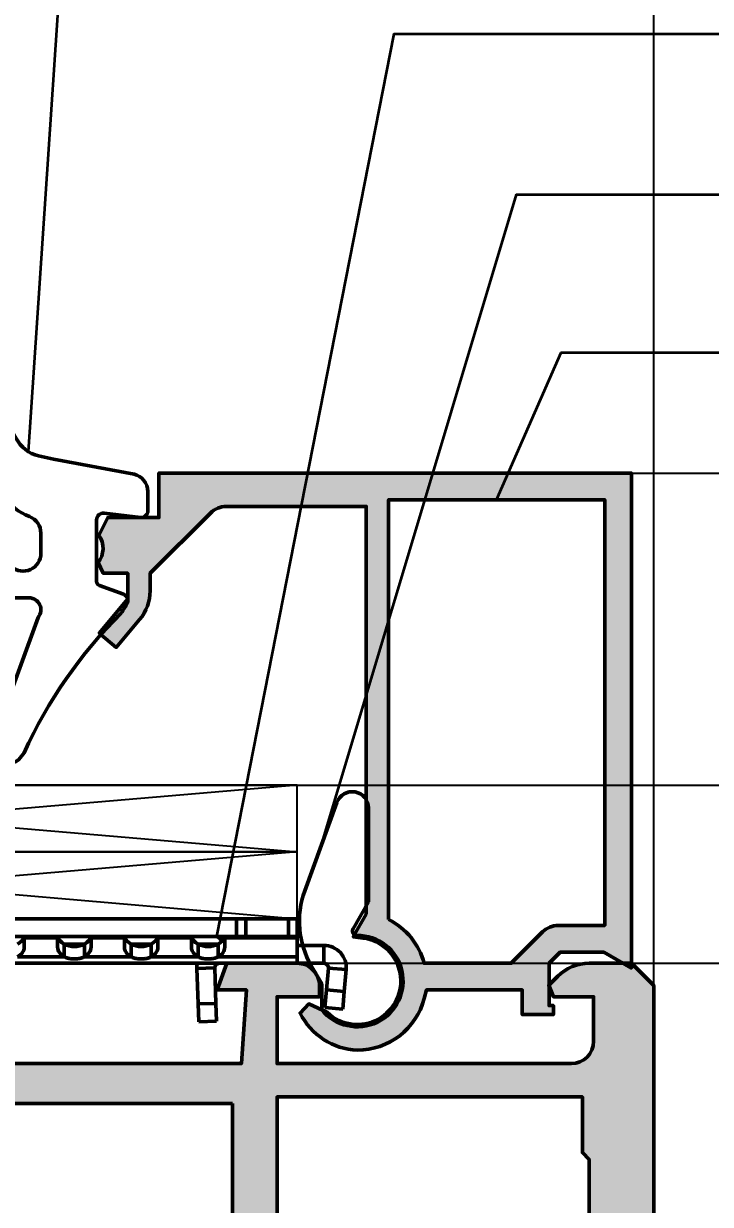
# Model space of a CAD drawing. Header units: millimetres. Extents: x 0 to 139, y 0 to 125.
# Drawn here: x 72.1 to 102.9, y 29.2 to 82.2 of the extents above; entities that cross this region are included whole.
import ezdxf

# ---------------------------------------------------------------- set-up
doc = ezdxf.new("R2010")
doc.units = ezdxf.units.MM
doc.header["$PDMODE"] = 3
doc.header["$PDSIZE"] = -2
for name, color, linetype, lineweight in [('AM_1', 14, 'Continuous', 50), ('AM_5', 3, 'Continuous', 25), ('AM_6', 2, 'Continuous', 35), ('AM_8', 1, 'Continuous', 25), ('AM_C', 2, 'Continuous', 50), ('AM_S', 7, 'Continuous', 50), ('Docu-AM_8', 1, 'Continuous', 25), ('Shellsafeguard', 2, 'Continuous', 35)]:
    doc.layers.add(name, color=color, linetype=linetype, lineweight=lineweight)
doc.styles.add('SBS_Standard', font='arial.ttf')
doc.dimstyles.new('SBS1-1$0', dxfattribs={"dimtxt": 2.5, "dimasz": 2.5, "dimexe": 1, "dimexo": 0, "dimgap": 1, "dimtad": 1, "dimtoh": 1, "dimdsep": 46, "dimtxsty": 'SBS_Standard', "dimcen": 0, "dimclrd": 256, "dimclre": 256, "dimclrt": 30, "dimadec": 1, "dimazin": 2, "dimtp": 0.1, "dimtm": 0.1, "dimtfac": 0.71, "dimtmove": 0, "dimatfit": 3, "dimfxl": 1, "dimlwd": -1, "dimlwe": -1, "dimarcsym": 1})

# ---------------------------------------------------------------- blocks, each defined once
blk = doc.blocks.new('B-3991008_docu_wos')
at = {"layer": 'Docu-AM_8'}
h = blk.add_hatch(color=256, dxfattribs=at)
edge = h.paths.add_edge_path()
edge.add_line((-11.89999999999996, 2.203115392854691), (-12.48361182593791, 1.192270058432068))
edge.add_line((-12.48361182593791, 1.192270058432068), (-12.03999999999996, 1.132588937151354))
edge.add_arc((-12.29999999999995, -0.8000000000000375), 1.949999999999984, -133.4080127777193, 82.33774433923429, ccw=False)
edge.add_line((-13.64001877441193, -2.216633221487996), (-14.47321452147776, -1.828107663889092))
edge.add_line((-14.47321452147776, -1.828107663889092), (-14.8688738196423, -2.23306716015211))
edge.add_arc((-12.18013562322083, -0.902395558627594), 2.999999999999932, 206.3310657647786, 267.7101380083817)
edge.add_arc((-12.29999999999991, -0.7999999999999797), 3.100000000000013, 269.9999888791808, 345.5224878140693)
edge.add_line((-9.29843790668916, -1.575000000000024), (-9.201613323033987, -1.200000000000034))
edge.add_line((-9.201613323033987, -1.200000000000034), (-4.899999999999963, -1.200000000000024))
edge.add_line((-4.899999999999963, -1.200000000000024), (-4.899999999999988, -2.3))
edge.add_line((-4.899999999999988, -2.3), (-3.5, -2.300000000000026))
edge.add_line((-3.5, -2.300000000000026), (-3.5, -1.90000000000007))
edge.add_line((-3.5, -1.90000000000007), (-3.69999999999996, -1.90000000000007))
edge.add_line((-3.69999999999996, -1.90000000000007), (-3.69999999999996, 2.131628207280301e-14))
edge.add_line((-3.69999999999996, 2.131628207280301e-14), (-3.19999999999996, 0.5000000000000213))
edge.add_line((-3.19999999999996, 0.5000000000000213), (-1.246410161513722, 0.5000000000000213))
edge.add_line((-1.246410161513722, 0.5000000000000213), (0, -0.2196152422706432))
edge.add_line((-1.035751345774633e-16, -0.2196152422706432), (3.061616997868395e-17, 22.00000000000001))
edge.add_line((3.061616997868395e-17, 22.00000000000001), (-21.20000005166107, 22.00000000000036))
edge.add_line((-21.20000005166107, 22.00000000000036), (-21.19999970891076, 20.00000000000001))
edge.add_line((-21.19999970891076, 20.00000000000001), (-23.50000034275029, 20.00000000000001))
edge.add_line((-23.50000034275029, 20.00000000000001), (-23.90397134275074, 19.20536999999998))
edge.add_arc((-24.71191408617337, 18.61610855630205), 1.000000262839087, -38.88618498072577, 36.104604522801424, ccw=False)
edge.add_line((-23.93351934275081, 17.98833299999998), (-23.70000134275062, 17.49999999999999))
edge.add_line((-23.70000134275062, 17.49999999999999), (-22.6, 17.49999999999999))
edge.add_line((-22.6, 17.49999999999999), (-22.6, 16.35044140847464))
edge.add_line((-22.6, 16.35044140847464), (-23.88302331593942, 14.82139397750241))
edge.add_line((-23.88302331593942, 14.82139397750241), (-23.11697834275067, 14.17860699999998))
edge.add_line((-23.11697834275067, 14.17860699999998), (-22.06791234275035, 15.42883599999997))
edge.add_arc((-23.60000193702863, 16.71441338904894), 2.000001937031503, 319.9999654235025, 359.9999029109925)
edge.add_line((-21.6, 16.71440999999997), (-21.6, 17.49999999999999))
edge.add_line((-21.6, 17.49999999999999), (-18.89289356156398, 20.20710678118659))
edge.add_arc((-18.18560741532434, 19.49973156122806), 1.00031664710426, 89.43748814388391, 134.9963923888267, ccw=False)
edge.add_line((-18.17578678037764, 20.49999999999994), (-11.89999999999996, 20.49999999999994))
edge.add_line((-11.89999999999996, 20.49999999999994), (-11.89999999999996, 2.203115392854691))
edge = h.paths.add_edge_path(flags=16)
edge.add_arc((-12.29999999999995, -0.800000000000034), 3.100000000000001, 14.955248316643974, 63.15278667399599, ccw=False)
edge.add_line((-9.30500417362557, 3.404394821604484e-17), (-5.397056274847699, 0))
edge.add_line((-5.397056274847699, 0), (-3.989949493661136, 1.40710678118657))
edge.add_arc((-3.282842712474586, 0.7000000000000242), 0.9999999999999999, 90, 135.0000000000001, ccw=False)
edge.add_line((-3.282842712474587, 1.700000000000024), (-1.199999999999996, 1.700000000000025))
edge.add_line((-1.199999999999996, 1.700000000000025), (-1.199999999999996, 20.8))
edge.add_line((-1.199999999999996, 20.8), (-10.89999999999996, 20.79999999999998))
edge.add_line((-10.89999999999996, 20.79999999999998), (-10.89999999999996, 1.965863337187841))
at = {"layer": 'AM_S'}
for points in [[(-11.89999999999996, 2.203115392854691), (-12.48361182593791, 1.192270058432068), (-12.03999999999996, 1.132588937151354, -1.373175899358104), (-13.64001877441193, -2.216633221487996), (-14.47321452147776, -1.828107663889092), (-14.8688738196423, -2.23306716015211, 0.2744090491249453), (-12.30000060169414, -3.899999999999935, 0.3419987673188581), (-9.29843790668916, -1.575000000000024), (-9.201613323033987, -1.200000000000034), (-4.899999999999963, -1.200000000000024), (-4.899999999999988, -2.3), (-3.5, -2.300000000000026), (-3.5, -1.90000000000007), (-3.69999999999996, -1.90000000000007), (-3.69999999999996, 2.131628207280301e-14), (-3.19999999999996, 0.5000000000000213), (-1.246410161513722, 0.5000000000000213), (-1.035751345774633e-16, -0.2196152422706432), (3.061616997868395e-17, 22.00000000000001), (-21.20000005166107, 22.00000000000036), (-21.19999970891076, 20.00000000000001), (-23.50000034275029, 20.00000000000001), (-23.90397134275074, 19.20536999999998, -0.3394094402287316), (-23.93351934275081, 17.98833299999998), (-23.70000134275062, 17.49999999999999), (-22.6, 17.49999999999999), (-22.6, 16.35044140847464), (-23.88302331593942, 14.82139397750241), (-23.11697834275067, 14.17860699999998), (-22.06791234275035, 15.42883599999997, 0.1763266994656899), (-21.6, 16.71440999999997), (-21.6, 17.49999999999999), (-18.89289356156398, 20.20710678118659, -0.2014487717177971), (-18.17578678037764, 20.49999999999994), (-11.89999999999996, 20.49999999999994), (-11.89999999999996, 2.203115392854691)], [(-10.89999999999996, 1.965863337187841, -0.2134575926161353), (-9.30500417362557, 3.404394821604484e-17), (-5.397056274847699, 0), (-3.989949493661136, 1.40710678118657, -0.1989123673796585), (-3.282842712474587, 1.700000000000024), (-1.199999999999996, 1.700000000000025), (-1.199999999999996, 20.8), (-10.89999999999996, 20.79999999999998), (-10.89999999999996, 1.965863337187841)]]:
    blk.add_lwpolyline(points, format="xyb", close=True, dxfattribs=at)
blk = doc.blocks.new('B-4020006_docu_wos')
at = {"layer": 'AM_C'}
blk.add_lwpolyline([(0.5, 3.550000000000182), (-0.1928699384586139, 2.349914063552205, 0.580267303063473), (-0.01791687035046152, 2.049921702348001, -1.597324648268597), (-1.600000000000023, -1.281600561797859), (-1.600000000000023, -0.1248711305961479), (-2.067384683690022, 0.6846628882340156, -0.2216946626429356), (-2.362053551695908, 4.05274346153692), (-0.9185231964214609, 8.018810516950907, -0.8390996311772809), (0.5, 7.768686604660616), (0.5, 5.248306118210166)], format="xyb", close=True, dxfattribs=at)
blk = doc.blocks.new('4010135')
at = {"layer": 'AM_C'}
for points in [[(-2.238378287470823, 2.63018659275167), (-2.899827065722775, 2.776847363241359, -0.2233698971046997), (-3.91000535953458, 3.557272837915662, 0.7874867761901465), (-5.799999042576474, 3.101127869273114), (-5.799999042576474, -0.5338721307271044, 0.1717144022899822), (-4.909920539694667, -3.05002221356699), (-4.585265428278717, -3.342342988888049, 0.1853390449315336), (-3.916134821919741, -3.59919816341062), (-3.332374941592889, -3.59919816341062, -0.6370702610958396), (-2.924551200306723, -4.473778998946727), (-4.626739426734957, -9.158497155736768, -0.1434314828787488), (-4.726565439902515, -9.29442728005506, -0.1766695628238609), (-4.797464884757574, -9.101452799266553), (-4.800001650218292, -8.02818405495509, 1.000000000820413), (-5.799998856955199, -8.030547636665688), (-5.795126208430702, -10.09209469101552, 0.7295156890778255), (-3.556599913297532, -10.54881831806779, -0.08839701829080437), (0.7866792923286994, -4.297179668864374, 0.03355641422639791), (1.052749361146425, -3.881230703025722, 0.4801675432281971), (0.9026062269751947, -3.437712727010876), (-0.1684038446876457, -3.047896940326609, -0.3152987891044773), (-0.2999998160225914, -2.85995841616932), (-0.2999998160225914, -0.09999992381108314, -0.4496975790873204), (0.03579866476366078, 0.1978565328472541), (1.664201703191338, 0.002143619529306307, 0.4496975793339012), (2.000000183977363, 0.3000000761885531), (2.000000183977363, 1.172823576364863, 0.348859483845986), (1.380950757747542, 1.952090468932511), (-2.238378287470823, 2.63018659275167)], [(-3.309999042576692, 0.04712786927302659, -0.309238000224717), (-2.799999042576474, -0.698872130727068), (-2.799999042576474, -1.598872130727614, -0.6390370000000004), (-4.117999042576685, -2.208872130727286, -0.2202290002150513), (-4.999999042576519, -0.3028721307273372), (-4.999999042576519, 3.151127869272386, -0.9999999999999999), (-4.699999042576565, 3.151127869272386), (-4.699999042576565, 2.784127869273107, -0.3178370002258206), (-4.89999904257661, 2.50112786927275), (-4.902999042576539, 2.37612786927275, 0.3092369999999997), (-3.309999042576692, 0.04712786927302659)]]:
    blk.add_lwpolyline(points, format="xyb", close=True, dxfattribs=at)
blk = doc.blocks.new('4080323_Side')
at = {"layer": 'AM_C'}
for p, q in [((0.2174311485450744, 37.39923893961895), (0.2871557427424705, 38.19619469809276)), ((0.2871557427424705, 38.19619469809276), (1.265158231903115, 38.11063056739112)), ((1.195433637705719, 37.31367480891731), (1.265158231903115, 38.11063056739112)), ((2.06211399037602, 38.04090597319281), (1.265158231903115, 38.11063056739112)), ((2.06211399037602, 38.04090597319281), (1.992389396178623, 37.24395021471991)), ((-0.8000000000047294, 36.0000000000009), (-0.8000000000047294, 37.20000000000072)), ((-5.456968210637569e-12, 37.20000000000072), (-0.8000000000047294, 37.20000000000072)), ((-5.456968210637569e-12, 36.0000000000009), (-5.456968210637569e-12, 37.20000000000072)), ((1.195433637705719, 37.31367480891731), (0.2174311485450744, 37.39923893961895)), ((1.195433637705719, 37.31367480891731), (1.992389396178623, 37.24395021471991)), ((-2, 36.0000000000009), (-2, 35.61159660434259)), ((-2, 36.0000000000009), (-1.200000000000728, 36.0000000000009)), ((-2, 34.0000000000009), (-2, 35.61159660434259)), ((-1.200000000000728, 35.61159660434259), (-2, 35.61159660434259)), ((-1.141421356238425, 36.0000000000009), (-1.200000000000728, 36.0000000000009)), ((-1.200000000000728, 35.61159660434259), (-1.200000000000728, 36.0000000000009)), ((-1.200000000000728, 35.61159660434259), (-1.199999999998909, 33.6900094323837)), ((-1.141421356238425, 32.7500000000009), (-1.141421356238425, 36.0000000000009)), ((-0.2928932188151521, 36.0000000000009), (-1.141421356238425, 36.0000000000009)), ((-0.2928932188151521, 32.45000000000072), (-0.2928932188151521, 36.0000000000009)), ((-0.2928932188151521, 36.0000000000009), (-1.818989403545856e-12, 36.0000000000009)), ((-1.818989403545856e-12, 1.000000000000909), (-1.818989403545856e-12, 36.0000000000009)), ((-2, 33.6900094323837), (-2, 34.0000000000009)), ((-2, 33.6900094323837), (-2, 33.27841282804183)), ((-2, 33.6900094323837), (-1.199999999998909, 33.6900094323837)), ((-1.199999999998909, 33.27841282804183), (-1.199999999998909, 33.6900094323837)), ((-2, 31.5000000000009), (-2, 33.27841282804183)), ((-1.199999999998909, 33.27841282804183), (-2, 33.27841282804183)), ((-1.199999999998909, 33.27841282804183), (-1.199999999998909, 3.721587171959072)), ((-1.141421356238425, 32.7500000000009), (-1.200000000000728, 32.7500000000009)), ((-0.7171572875267884, 32.7500000000009), (-1.141421356238425, 32.7500000000009)), ((-0.8585786437652132, 32.45000000000072), (-0.2928932188151521, 32.45000000000072)), ((-0.8585786437652132, 32.45000000000072), (-0.8585786437652132, 31.55000000000108)), ((0.2069798993361474, 32.30012183459711), (1.798903488628639, 32.35571303130745)), ((2.598416150243793, 32.38363262866914), (1.798903488628639, 32.35571303130745)), ((1.826823085992146, 31.55620036969139), (1.798903488628639, 32.35571303130745)), ((2.598416150243793, 32.38363262866914), (2.626335747605481, 31.58411996705399)), ((0.2348994966978353, 31.50060917298196), (0.2069798993361474, 32.30012183459711)), ((-2, 1.000000000000909), (-2, 31.5000000000009)), ((-0.2928932188151521, 31.55000000000108), (-0.8585786437652132, 31.55000000000108)), ((-0.2928932188151521, 29.45000000000072), (-0.2928932188151521, 31.55000000000108)), ((0.2348994966978353, 31.50060917298196), (1.826823085992146, 31.55620036969139)), ((1.826823085992146, 31.55620036969139), (2.626335747605481, 31.58411996705399)), ((-1.200000000000728, 31.2500000000009), (-1.141421356238425, 31.2500000000009)), ((-1.141421356238425, 29.7500000000009), (-1.141421356238425, 31.2500000000009)), ((-1.141421356238425, 31.2500000000009), (-0.7171572875267884, 31.2500000000009)), ((-1.141421356238425, 29.7500000000009), (-1.200000000000728, 29.7500000000009)), ((-0.7171572875267884, 29.7500000000009), (-1.141421356238425, 29.7500000000009)), ((-0.8585786437652132, 29.45000000000072), (-0.2928932188151521, 29.45000000000072)), ((-0.8585786437652132, 29.45000000000072), (-0.8585786437652132, 28.55000000000108)), ((-1.200000000000728, 28.2500000000009), (-1.141421356238425, 28.2500000000009)), ((-1.141421356238425, 26.7500000000009), (-1.141421356238425, 28.2500000000009)), ((-1.141421356238425, 28.2500000000009), (-0.7171572875267884, 28.2500000000009)), ((-0.2928932188151521, 28.55000000000108), (-0.8585786437652132, 28.55000000000108)), ((-0.2928932188151521, 26.45000000000072), (-0.2928932188151521, 28.55000000000108)), ((-1.141421356238425, 26.7500000000009), (-1.200000000000728, 26.7500000000009)), ((-0.7171572875267884, 26.7500000000009), (-1.141421356238425, 26.7500000000009)), ((-0.8585786437652132, 26.45000000000072), (-0.2928932188151521, 26.45000000000072)), ((-0.8585786437652132, 26.45000000000072), (-0.8585786437652132, 25.55000000000017)), ((-0.2928932188151521, 25.55000000000108), (-0.8585786437652132, 25.55000000000017)), ((-0.2928932188151521, 23.45000000000072), (-0.2928932188151521, 25.55000000000108)), ((-1.200000000000728, 25.2500000000009), (-1.141421356238425, 25.2500000000009)), ((-1.141421356238425, 23.7500000000009), (-1.141421356238425, 25.2500000000009)), ((-1.141421356238425, 25.2500000000009), (-0.7171572875267884, 25.2500000000009)), ((-1.141421356238425, 23.7500000000009), (-1.200000000000728, 23.7500000000009)), ((-0.7171572875267884, 23.7500000000009), (-1.141421356238425, 23.7500000000009))]:
    blk.add_line(p, q, dxfattribs=at)
for centre, radius, start, end in [((0.1999999999952706, 37.20000000000072), 1.000000000000002, 85.00000000002635, 180), ((0.1999999999952706, 37.20000000000072), 0.2, 85.00000000002635, 180), ((1.999999999996362, 30.0000000000009), 4, 138.7121682483362, 143.1301023542335), ((0.1999999999952706, 32.5000000000009), 0.1999999999999984, 180, 272.0000000000036), ((0.1999999999952706, 32.5000000000009), 0.999999999999907, 258.463040967142, 272.0000000000036)]:
    blk.add_arc(centre, radius, start, end, dxfattribs=at)
at = {"layer": 'AM_C', "extrusion": (0, 0, -1)}
for centre, major_axis, ratio, start_param, end_param in [((-1.28284271247685, 32.0000000000009), (-2.534661140423152e-13, -0.749999999999799), 0.7071067811862697, 3.298444740510635, 4.06888787159089), ((-1.28284271247685, 32.0000000000009), (-1.212792741750837e-16, -0.7499999999995041), 0.7071067811868313, 4.068887871590833, 5.355890089178546), ((-0.7171572875267884, 32.0000000000009), (3.660658749550008e-13, -0.75), 0.7071067811864619, 3.141592653590484, 4.068887871592054), ((-1.28284271247685, 32.0000000000009), (7.701935520414001e-13, -0.7499999999999809), 0.7071067811857435, -0.9272952180007911, -0.1568520869199472), ((-0.7171572875267884, 32.0000000000009), (-6.071630840266565e-13, -0.7499999999999999), 0.7071067811867834, -0.9272952180021086, -1.144861982993461e-12), ((-1.28284271247685, 29.0000000000009), (-2.534661140423152e-13, -0.749999999999799), 0.7071067811862697, 3.298444740510635, 4.06888787159089), ((-0.7171572875267884, 29.0000000000009), (3.660658749550008e-13, -0.75), 0.7071067811864619, 3.141592653590484, 4.068887871592054), ((-1.28284271247685, 29.0000000000009), (-1.212792741750837e-16, -0.7499999999995041), 0.7071067811868313, 4.068887871590833, 5.355890089178546), ((-1.28284271247685, 29.0000000000009), (1.073750272409209e-12, -0.7499999999999926), 0.7071067811859535, -0.9272952180005167, -0.1568520869197594), ((-0.7171572875267884, 29.0000000000009), (-6.071630840266565e-13, -0.7499999999999999), 0.7071067811867834, -0.9272952180021086, -1.144861982993461e-12), ((-1.28284271247685, 26.0000000000009), (-5.579065512094819e-13, -0.7499999999998107), 0.7071067811864794, 3.298444740510447, 4.068887871590614), ((-0.7171572875267884, 26.0000000000009), (-8.862760608306035e-14, -0.75), 0.7071067811858556, 3.141592653589626, 4.068887871591625), ((-1.28284271247685, 26.0000000000009), (-1.212792741750837e-16, -0.7499999999995041), 0.7071067811868313, 4.068887871590833, 5.355890089178546), ((-1.28284271247685, 26.0000000000009), (6.002043135432762e-13, -0.7500000000000346), 0.7071067811863297, -0.9272952180006261, -0.1568520869205594), ((-0.7171572875267884, 26.0000000000009), (-1.521628809706501e-13, -0.75), 0.707106781186177, -0.9272952180016796, -2.871036741680655e-13), ((-1.28284271247685, 23.0000000000009), (-5.579065512094819e-13, -0.7499999999998107), 0.7071067811864794, 3.298444740510447, 4.068887871590614), ((-0.7171572875267884, 23.0000000000009), (-8.849615379002989e-14, -0.7499999999999999), 0.7071067811858558, 3.141592653589198, 4.068887871591624)]:
    blk.add_ellipse(centre, major_axis=major_axis, ratio=ratio, start_param=start_param, end_param=end_param, dxfattribs=at)
at = {"layer": 'AM_C'}
for points, knots in [([(-0.2928932188151521, 31.55000000000108), (-0.2816085105896491, 31.57127864989342), (-0.271604298010061, 31.59303204361822), (-0.2406187195119855, 31.66953990843921), (-0.2227859440408793, 31.73346743845558), (-0.1999544284662989, 31.8667229734865), (-0.1948274101177958, 31.93605797931104), (-0.1948274101177958, 32.06394202068986), (-0.1999544284662989, 32.13327702651531), (-0.2227859440408793, 32.26653256154622), (-0.2406187195119855, 32.33046009156259), (-0.271604298010061, 32.40696795638359), (-0.2816085105896491, 32.42872135010747), (-0.2928932188151521, 32.45000000000072)], [0.1615576072431674, 0.1615576072431674, 0.1615576072431674, 0.1615576072431674, 0.169134373057726, 0.169134373057726, 0.1883169792645156, 0.1883169792645156, 0.2074995854713051, 0.2074995854713051, 0.2266821916780944, 0.2266821916780944, 0.2458647978848837, 0.2458647978848837, 0.2534415636994536, 0.2534415636994536, 0.2534415636994536, 0.2534415636994536]), ([(-0.2928932188151521, 28.55000000000108), (-0.2816085105896491, 28.57127864989342), (-0.271604298010061, 28.59303204361822), (-0.2406187195119855, 28.66953990843921), (-0.2227859440408793, 28.73346743845558), (-0.1999544284662989, 28.8667229734865), (-0.1948274101177958, 28.93605797931104), (-0.1948274101177958, 29.06394202068986), (-0.1999544284662989, 29.1332770265144), (-0.2227859440408793, 29.26653256154622), (-0.2406187195119855, 29.33046009156259), (-0.271604298010061, 29.40696795638359), (-0.2816085105896491, 29.42872135010747), (-0.2928932188151521, 29.45000000000072)], [0.1615576072431671, 0.1615576072431671, 0.1615576072431671, 0.1615576072431671, 0.1691343730577259, 0.1691343730577259, 0.1883169792645155, 0.1883169792645155, 0.207499585471305, 0.207499585471305, 0.2266821916780943, 0.2266821916780943, 0.2458647978848836, 0.2458647978848836, 0.2534415636994424, 0.2534415636994424, 0.2534415636994424, 0.2534415636994424]), ([(-0.2928932188151521, 25.55000000000108), (-0.2816085105896491, 25.57127864989342), (-0.271604298010061, 25.59303204361822), (-0.2406187195119855, 25.66953990843921), (-0.2227859440408793, 25.73346743845558), (-0.1999544284662989, 25.8667229734865), (-0.1948274101177958, 25.93605797931104), (-0.1948274101177958, 26.06394202068986), (-0.1999544284662989, 26.13327702651531), (-0.2227859440408793, 26.26653256154622), (-0.2406187195119855, 26.33046009156259), (-0.271604298010061, 26.40696795638359), (-0.2816085105896491, 26.42872135010747), (-0.2928932188151521, 26.45000000000072)], [0.1615576072431749, 0.1615576072431749, 0.1615576072431749, 0.1615576072431749, 0.1691343730577257, 0.1691343730577257, 0.1883169792645152, 0.1883169792645152, 0.2074995854713046, 0.2074995854713046, 0.2266821916780941, 0.2266821916780941, 0.2458647978848835, 0.2458647978848835, 0.2534415636994421, 0.2534415636994421, 0.2534415636994421, 0.2534415636994421])]:
    blk.add_open_spline(points, degree=3, knots=knots, dxfattribs=at)
blk = doc.blocks.new('*D40')
at = {"layer": 'AM_5', "transparency": 16777216}
for p, q in [((99.1648695574932, 40.00000302999264), (139.2441440765615, 40.00000302999265)), ((137.2441440765615, 5.000000000000121), (137.2441440765615, 35.00000302999265)), ((99.3627885344668, 1.136868377216161e-13), (139.2441440765615, 1.20100248836321e-13))]:
    blk.add_line(p, q, dxfattribs=at)
for points in [[(136.4108107432281, 35.00000302999265), (138.0774774098948, 35.00000302999265), (137.2441440765615, 40.00000302999265)], [(136.4108107432281, 5.000000000000121), (138.0774774098948, 5.000000000000122), (137.2441440765615, 1.197786243063857e-13)]]:
    blk.add_solid(points, dxfattribs=at)
at = {"layer": 'Defpoints', "color": 0, "transparency": 16777216}
for p in [(99.1648695574932, 40.00000302999264), (137.2441440765615, 40.00000302999265), (99.3627885344668, 1.136868377216161e-13)]:
    blk.add_point(p, dxfattribs=at)
at = {"layer": 'AM_5', "color": 30, "transparency": 16777216, "insert": (132.691279137953, 20.00000151499635), "char_height": 5, "attachment_point": 5, "rotation": 90, "style": 'SBS_Standard'}
blk.add_mtext('40', dxfattribs=at)
blk = doc.blocks.new('B-3010125_docu_wos')
at = {"layer": 'Docu-AM_8'}
h = blk.add_hatch(color=256, dxfattribs=at)
edge = h.paths.add_edge_path()
edge.add_line((48.50000000000005, 35.50000000000684), (18.49999999999974, 35.4999999999998))
edge.add_line((18.49999999999974, 35.4999999999998), (18.27926256615374, 38.79999999999995))
edge.add_line((18.27926256615374, 38.79999999999995), (19.58562960134768, 38.80000000000059))
edge.add_line((19.58562960134768, 38.80000000000059), (19.14886532022875, 39.99999999999982))
edge.add_line((19.14886532022875, 39.99999999999982), (16.00000000000034, 40.00000000000001))
edge.add_arc((16.00000000000021, 39.00000000000002), 0.9999999999999858, 89.99999999999267, 180.0000000000008)
edge.add_line((15.00000000000023, 39.00000000000001), (15.00000000000023, 38.50000000000006))
edge.add_line((15.00000000000023, 38.50000000000006), (16.89999999999986, 38.4999999999995))
edge.add_line((16.89999999999986, 38.4999999999995), (16.89999999999986, 35.50000000000001))
edge.add_line((16.89999999999986, 35.50000000000001), (3.700000000000045, 35.50000000000001))
edge.add_arc((3.700000000000047, 36.50000000000001), 1, 180.0000000000293, 269.9999999999999, ccw=False)
edge.add_line((2.700000000000049, 36.4999999999995), (2.699999999999051, 38.50000000000001))
edge.add_line((2.699999999999051, 38.50000000000001), (4.500000000000227, 38.49999999999995))
edge.add_line((4.500000000000227, 38.49999999999995), (4.712132034355987, 39.0121320343556))
edge.add_line((4.712132034355987, 39.0121320343556), (4.310050506338087, 39.41421356237326))
edge.add_arc((2.895836943964784, 37.99999999999913), 2.000000000000873, 45.00000000001661, 89.99999999999928)
edge.add_line((2.89583694396481, 40.00000000000001), (0.9999999999998814, 40.00000000000005))
edge.add_line((0.9999999999998814, 40.00000000000005), (-1.02917674382752e-13, 38.99999999999994))
edge.add_line((-1.029727083305699e-13, 38.99999999999994), (-1.034166936748158e-13, 1.000000000000078))
edge.add_line((-1.034166936748158e-13, 1.000000000000077), (0.9999999999998761, -3.197442310920451e-14))
edge.add_line((0.9999999999998761, -3.206935510704987e-14), (2.89583694396481, 5.329070518200751e-15))
edge.add_arc((2.895836943964784, 2.000000000000877), 2.000000000000871, 270.0000000000007, 314.9999999999835)
edge.add_line((4.310050506338087, 0.5857864376267568), (4.712132034355987, 0.987867965644412))
edge.add_line((4.712132034355987, 0.987867965644412), (4.500000000000227, 1.500000000000062))
edge.add_line((4.500000000000227, 1.500000000000062), (2.699999999999051, 1.500000000000005))
edge.add_line((2.699999999999051, 1.500000000000005), (2.700000000000049, 3.500000000000517))
edge.add_arc((3.700000000000047, 3.500000000000007), 0.9999999999999982, 90.00000000000011, 179.9999999999708, ccw=False)
edge.add_line((3.700000000000045, 4.500000000000005), (16.89999999999986, 4.500000000000005))
edge.add_line((16.89999999999986, 4.500000000000005), (16.89999999999987, 1.500000000000515))
edge.add_line((16.89999999999987, 1.500000000000515), (15.00000000000023, 1.499999999999948))
edge.add_line((15.00000000000023, 1.499999999999948), (15.00000000000023, 1.000000000000005))
edge.add_arc((16.00000000000021, 0.9999999999999895), 0.9999999999999858, 179.9999999999991, 270.0000000000073)
edge.add_line((16.00000000000034, 1.998401444325282e-15), (19.14886532022875, 1.972354502587035e-13))
edge.add_line((19.14886532022875, 1.972354502587035e-13), (19.58562960134768, 1.199999999999422))
edge.add_line((19.58562960134768, 1.199999999999422), (18.27926256615374, 1.20000000000007))
edge.add_line((18.27926256615374, 1.20000000000007), (18.49999999999974, 4.50000000000021))
edge.add_line((18.49999999999974, 4.50000000000021), (48.50000000000006, 4.499999999993172))
edge.add_line((48.50000000000006, 4.499999999993172), (48.72073743384539, 1.200000000000491))
edge.add_line((48.72073743384539, 1.200000000000492), (47.41437039865121, 1.199999999999891))
edge.add_line((47.41437039865121, 1.199999999999891), (47.85113467977079, 1.998401444325282e-13))
edge.add_line((47.85113467977079, 1.998945885417782e-13), (50.99999999999966, 1.998401444325282e-15))
edge.add_arc((50.99999999999979, 0.9999999999999895), 0.9999999999999875, 269.9999999999927, 360.000000000001)
edge.add_line((51.99999999999977, 1.000000000000005), (51.99999999999977, 1.499999999999948))
edge.add_line((51.99999999999977, 1.499999999999948), (50.10000000000014, 1.500000000000515))
edge.add_line((50.10000000000014, 1.500000000000515), (50.10000000000014, 4.500000000000005))
edge.add_line((50.10000000000014, 4.500000000000005), (63.29999999999995, 4.500000000000005))
edge.add_arc((63.29999999999995, 3.500000000000005), 1, 2.927436071331613e-11, 90, ccw=False)
edge.add_line((64.29999999999995, 3.500000000000517), (64.30000000000095, 1.500000000000005))
edge.add_line((64.30000000000095, 1.500000000000005), (62.49999999999977, 1.500000000000062))
edge.add_line((62.49999999999977, 1.500000000000062), (62.28786796564401, 0.987867965644412))
edge.add_line((62.28786796564401, 0.987867965644412), (62.68994949366191, 0.5857864376267568))
edge.add_arc((64.10416305603522, 2.000000000000877), 2.000000000000874, 225.0000000000165, 269.9999999999992)
edge.add_line((64.10416305603519, 5.329070518200751e-15), (65.9999999999999, -1.63895559232605e-16))
edge.add_line((65.9999999999999, -1.638955592326051e-16), (66.99999999999977, 1.000000000000009))
edge.add_line((66.99999999999977, 1.000000000000009), (66.99999999999977, 39.00000000000001))
edge.add_line((66.99999999999977, 39.00000000000001), (65.99999999999991, 40.00000000000001))
edge.add_line((65.99999999999991, 40.00000000000001), (64.10416305603519, 40.00000000000001))
edge.add_arc((64.10416305603522, 37.99999999999913), 2.000000000000874, 90.00000000000081, 134.9999999999835)
edge.add_line((62.68994949366191, 39.41421356237326), (62.28786796564401, 39.0121320343556))
edge.add_line((62.28786796564401, 39.0121320343556), (62.49999999999977, 38.49999999999995))
edge.add_line((62.49999999999977, 38.49999999999995), (64.30000000000095, 38.50000000000001))
edge.add_line((64.30000000000095, 38.50000000000001), (64.29999999999995, 36.4999999999995))
edge.add_arc((63.29999999999995, 36.50000000000001), 1, 270, 359.99999999997067, ccw=False)
edge.add_line((63.29999999999995, 35.50000000000001), (50.10000000000014, 35.50000000000001))
edge.add_line((50.10000000000014, 35.50000000000001), (50.10000000000014, 38.4999999999995))
edge.add_line((50.10000000000014, 38.4999999999995), (51.99999999999977, 38.50000000000006))
edge.add_line((51.99999999999977, 38.50000000000006), (51.99999999999977, 39.00000000000001))
edge.add_arc((50.99999999999979, 39.00000000000002), 0.9999999999999858, 359.9999999999992, 450.0000000000073)
edge.add_line((50.99999999999966, 40.00000000000001), (47.85113467977079, 39.99999999999981))
edge.add_line((47.85113467977079, 39.99999999999981), (47.41437039865122, 38.80000000000013))
edge.add_line((47.41437039865122, 38.80000000000013), (48.72073743384539, 38.79999999999953))
edge.add_line((48.72073743384539, 38.79999999999953), (48.50000000000005, 35.50000000000684))
edge = h.paths.add_edge_path(flags=0)
edge.add_line((50.09999979201653, 6.000000000000031), (50.0999997931026, 16.87652476222788))
edge.add_line((50.0999997931026, 16.87652476222788), (50.07619026929307, 16.95089322027007))
edge.add_arc((59.59999979310258, 20), 9.999999999999988, 162.2472098380532, 197.7527901619467, ccw=False)
edge.add_line((50.07619026929308, 23.04910677972995), (50.0999997931026, 23.12347523777213))
edge.add_line((50.0999997931026, 23.12347523777213), (50.09999979201653, 33.99999999999999))
edge.add_line((50.09999979201653, 33.99999999999999), (63.80000000000007, 34.00000000000009))
edge.add_line((63.80000000000007, 34.00000000000009), (63.8, 31.49999999999989))
edge.add_line((63.8, 31.49999999999989), (64.09999999999962, 31.2000000000001))
edge.add_line((64.09999999999962, 31.2000000000001), (64.09999999999968, 23.12347523777214))
edge.add_line((64.09999999999968, 23.12347523777214), (64.1238095238092, 23.04910677972994))
edge.add_arc((54.59999999999968, 20), 9.999999999999996, -17.752790161946677, 17.752790161946677, ccw=False)
edge.add_line((64.1238095238092, 16.95089322027007), (64.09999999999968, 16.87652476222788))
edge.add_line((64.09999999999968, 16.87652476222788), (64.09999999999962, 8.799999999999905))
edge.add_line((64.09999999999962, 8.799999999999905), (63.8, 8.500000000000133))
edge.add_line((63.8, 8.500000000000133), (63.80000000000007, 5.999999999999932))
edge.add_line((63.80000000000007, 5.999999999999932), (50.09999979201653, 6.000000000000031))
edge = h.paths.add_edge_path(flags=0)
edge.add_line((16.90000020798141, 34.00000000000293), (16.90000020689833, 23.12347523777213))
edge.add_line((16.90000020689833, 23.12347523777213), (16.92380973070785, 23.04910677972994))
edge.add_arc((7.400000206898357, 20), 9.999999999999972, -17.75279016194679, 17.752790161946677, ccw=False)
edge.add_line((16.92380973070784, 16.95089322027005), (16.90000020689832, 16.87652476222787))
edge.add_line((16.90000020689832, 16.87652476222787), (16.90000020798141, 5.999999999997083))
edge.add_line((16.90000020798141, 5.999999999997083), (3.199999999999477, 5.999999999999932))
edge.add_line((3.199999999999477, 5.999999999999932), (3.199999999999546, 8.500000000000139))
edge.add_line((3.199999999999546, 8.500000000000139), (2.899999999999909, 8.799999999999912))
edge.add_line((2.899999999999909, 8.799999999999912), (2.900000000001242, 16.87652476222787))
edge.add_line((2.900000000001242, 16.87652476222787), (2.87619047619172, 16.95089322027007))
edge.add_arc((12.40000000000122, 20), 9.999999999999982, 162.2472098380532, 197.7527901619467, ccw=False)
edge.add_line((2.876190476191724, 23.04910677972995), (2.900000000001243, 23.12347523777213))
edge.add_line((2.900000000001243, 23.12347523777213), (2.900000000000596, 31.19999999999982))
edge.add_line((2.900000000000596, 31.19999999999982), (3.199999999999546, 31.49999999999989))
edge.add_line((3.199999999999546, 31.49999999999989), (3.199999999999477, 34.00000000000009))
edge.add_line((3.199999999999477, 34.00000000000009), (16.90000020798141, 34.00000000000293))
h.paths.add_polyline_path([(48.10000002715257, 33.70000000000687), (18.89999997284858, 33.69999999999985), (18.89999997284858, 6.300000000000171), (48.10000002715257, 6.299999999993149)], flags=0)
at = {"layer": 'AM_S'}
blk.add_lwpolyline([(66.99999999999977, 1.000000000000009), (66.99999999999977, 39.00000000000001), (65.99999999999991, 40.00000000000001), (64.10416305603519, 40.00000000000001, 0.1989123673795796), (62.68994949366191, 39.41421356237326), (62.28786796564401, 39.0121320343556), (62.49999999999977, 38.49999999999995), (64.30000000000095, 38.50000000000001), (64.29999999999995, 36.4999999999995, -0.4142135623729452), (63.29999999999995, 35.50000000000001), (50.10000000000014, 35.50000000000001), (50.10000000000014, 38.4999999999995), (51.99999999999977, 38.50000000000006), (51.99999999999977, 39.00000000000001, 0.4142135623731367), (50.99999999999966, 40.00000000000001), (47.85113467977079, 39.99999999999981), (47.41437039865122, 38.80000000000013), (48.72073743384539, 38.79999999999953), (48.50000000000005, 35.50000000000684, -0.3947836172760914), (48.50000000000005, 35.50000000000684), (18.49999999999974, 35.4999999999998)], format="xyb", dxfattribs=at)
for points in [[(50.09999979201653, 6.000000000000031), (50.0999997931026, 16.87652476222788), (50.07619026929307, 16.95089322027007, -0.156173761888607), (50.07619026929308, 23.04910677972995), (50.0999997931026, 23.12347523777213), (50.09999979201653, 33.99999999999999), (63.80000000000007, 34.00000000000009), (63.8, 31.49999999999989), (64.09999999999962, 31.2000000000001), (64.09999999999968, 23.12347523777214), (64.1238095238092, 23.04910677972994, -0.1561737618886064), (64.1238095238092, 16.95089322027007), (64.09999999999968, 16.87652476222788), (64.09999999999962, 8.799999999999905), (63.8, 8.500000000000133), (63.80000000000007, 5.999999999999932), (50.09999979201653, 6.000000000000031, -0.4142135639636206)], [(48.10000002715257, 33.70000000000687), (18.89999997284858, 33.69999999999985), (18.89999997284858, 6.300000000000171), (48.10000002715257, 6.299999999993149), (48.10000002715257, 33.70000000000687, 0.4142135623731638)]]:
    blk.add_lwpolyline(points, format="xyb", close=True, dxfattribs=at)
blk = doc.blocks.new('*D42')
at = {"layer": 'AM_5', "transparency": 16777216}
for p, q in [((99.3627885344668, 62.00000302999266), (139.2441440765615, 62.00000302999266)), ((137.2441440765615, 45.00000302999265), (137.2441440765615, 57.00000302999266)), ((84.36406589215042, 40.00000302999264), (139.2441440765615, 40.00000302999265))]:
    blk.add_line(p, q, dxfattribs=at)
for points in [[(136.4108107432281, 57.00000302999266), (138.0774774098948, 57.00000302999266), (137.2441440765615, 62.00000302999266)], [(136.4108107432281, 45.00000302999265), (138.0774774098948, 45.00000302999265), (137.2441440765615, 40.00000302999265)]]:
    blk.add_solid(points, dxfattribs=at)
at = {"layer": 'Defpoints', "color": 0, "transparency": 16777216}
for p in [(99.3627885344668, 62.00000302999266), (137.2441440765615, 62.00000302999266), (84.36406589215042, 40.00000302999264)]:
    blk.add_point(p, dxfattribs=at)
at = {"layer": 'AM_5', "color": 30, "transparency": 16777216, "insert": (132.7339121529598, 51.00000302999261), "char_height": 5, "attachment_point": 5, "rotation": 90, "style": 'SBS_Standard'}
blk.add_mtext('22', dxfattribs=at)
blk = doc.blocks.new('*D43')
at = {"layer": 'AM_5', "transparency": 16777216}
for p, q in [((125.5441440765607, 53.00000302999267), (125.5441440765607, 58.00000302999267)), ((69.86278853446677, 48.00000302999266), (127.5441440765607, 48.00000302999267)), ((125.5441440765607, 40.00000302998901), (125.5441440765607, 48.00000302999267)), ((81.2139232142363, 40.000003029989), (127.5441440765607, 40.00000302998901)), ((125.5441440765607, 35.00000302998901), (125.5441440765608, 30.00000302998901))]:
    blk.add_line(p, q, dxfattribs=at)
for points in [[(124.7108107432274, 53.00000302999267), (126.3774774098941, 53.00000302999267), (125.5441440765607, 48.00000302999267)], [(124.7108107432274, 35.00000302998901), (126.3774774098941, 35.00000302998901), (125.5441440765607, 40.00000302998901)]]:
    blk.add_solid(points, dxfattribs=at)
at = {"layer": 'Defpoints', "color": 0, "transparency": 16777216}
for p in [(69.86278853446677, 48.00000302999266), (125.5441440765607, 48.00000302999267), (81.2139232142363, 40.000003029989)]:
    blk.add_point(p, dxfattribs=at)
at = {"layer": 'AM_5', "color": 30, "transparency": 16777216, "insert": (120.9912791379523, 44.00000302999079), "char_height": 5, "attachment_point": 5, "rotation": 90, "style": 'SBS_Standard'}
blk.add_mtext('8', dxfattribs=at)
blk = doc.blocks.new('*D44')
at = {"layer": 'AM_5', "transparency": 16777216}
for p, q in [((33.36278853446674, 39.00000000000011), (33.36278853446675, 119.6069378185167)), ((100.3627885345632, 39.00000000000011), (100.3627885345632, 119.6069378185167)), ((38.36278853446675, 117.6069378185167), (95.36278853456315, 117.6069378185167))]:
    blk.add_line(p, q, dxfattribs=at)
for points in [[(38.36278853446675, 118.44027115185), (38.36278853446675, 116.7736044851834), (33.36278853446675, 117.6069378185167)], [(95.36278853456315, 118.44027115185), (95.36278853456315, 116.7736044851834), (100.3627885345632, 117.6069378185167)]]:
    blk.add_solid(points, dxfattribs=at)
at = {"layer": 'Defpoints', "color": 0, "transparency": 16777216}
for p in [(100.3627885345632, 117.6069378185167), (33.36278853446674, 39.00000000000011), (100.3627885345632, 39.00000000000011)]:
    blk.add_point(p, dxfattribs=at)
at = {"layer": 'AM_5', "color": 30, "transparency": 16777216, "insert": (66.86278853451586, 122.1598027571252), "char_height": 5, "attachment_point": 5, "style": 'SBS_Standard'}
blk.add_mtext('67', dxfattribs=at)
blk = doc.blocks.new('Flammi3')
at = {"layer": 'AM_8'}
for p, q in [((-17.5, 3), (17.5, 0)), ((17.5, 3), (-17.5, 0))]:
    blk.add_line(p, q, dxfattribs=at)
blk.add_lwpolyline([(-17.5, 0), (17.5, 0), (17.5, 3), (-17.5, 3)], close=True, dxfattribs=at)

msp = doc.modelspace()

# ---------------------------------------------------------------- linework, layer by layer
at = {"layer": 'AM_6', "color": 3}
for points in [[(72.31513733985594, 62.95340440278244), (74.50739986422377, 95.7069378185189), (129.9073998642234, 95.7069378185189)], [(80.76406589214821, 41.20000000000084), (88.70739986422268, 81.7069378185189), (129.9073998642234, 81.7069378185189)], [(85.45234823490318, 45.31778390265765), (94.20739986422268, 74.50693781851817), (129.9073998642234, 74.50693781851817)], [(93.30739986422304, 60.80000000000302), (96.20739986422268, 67.40693781851598), (129.9073998642234, 67.40693781851598)]]:
    msp.add_lwpolyline(points, dxfattribs=at)

# ---------------------------------------------------------------- block references
for name, p in [('B-3991008_docu_wos', (99.36278853446674, 40.00000000000011)), ('B-4020006_docu_wos', (87.06278853362164, 39.20000000040102)), ('B-3010125_docu_wos', (33.36278853456315, 1.13686837721616e-13))]:
    msp.add_blockref(name, p)
at = {"layer": 'AM_1'}
msp.add_blockref('4010135', (75.66278757704276, 59.99785638048718), dxfattribs=at)
at = {"layer": 'AM_8'}
for p in [(66.86278853446674, 45.00000000000011), (66.86278853446674, 42.00000000000011)]:
    msp.add_blockref('Flammi3', p, dxfattribs=at)
at = {"layer": 'Shellsafeguard', "rotation": 270}
msp.add_blockref('4080323_Side', (48.36406589214857, 39.99999999999648), dxfattribs=at)

# ---------------------------------------------------------------- dimensions: what is measured, and where the dimension line sits
at = {"layer": 'AM_5'}
dim = msp.add_linear_dim(base=(100.3627885345632, 117.6069378185167), p1=(33.36278853446674, 39.00000000000011), p2=(100.3627885345632, 39.00000000000011), dimstyle='SBS1-1$0', override={"dimscale": 2}, dxfattribs=at)
dim.commit()
dim.dimension.update_dxf_attribs({"geometry": '*D44', "text_midpoint": (66.86278853451586, 117.6069378185167), "dimtype": 160})
for base, p1, p2, picture, middle in [((137.2441440765615, 62.00000302999266), (84.36406589215039, 40.00000302999263), (99.36278853446674, 62.00000302999263), '*D42', (132.7339121529598, 51.00000302999261)), ((125.5441440765607, 48.00000302999267), (81.21392321423627, 40.00000302998899), (69.86278853446674, 48.00000302999263), '*D43', (120.9912791379523, 44.00000302999079)), ((137.2441440765615, 40.00000302999265), (99.36278853446674, 1.13686837721616e-13), (99.16486955749315, 40.00000302999263), '*D40', (132.691279137953, 20.00000151499635))]:
    dim = msp.add_linear_dim(base=base, p1=p1, p2=p2, angle=90, dimstyle='SBS1-1$0', override={"dimscale": 2}, dxfattribs=at)
    dim.commit()
    dim.dimension.update_dxf_attribs({"geometry": picture, "text_midpoint": middle})

doc.saveas('drawing.dxf')
